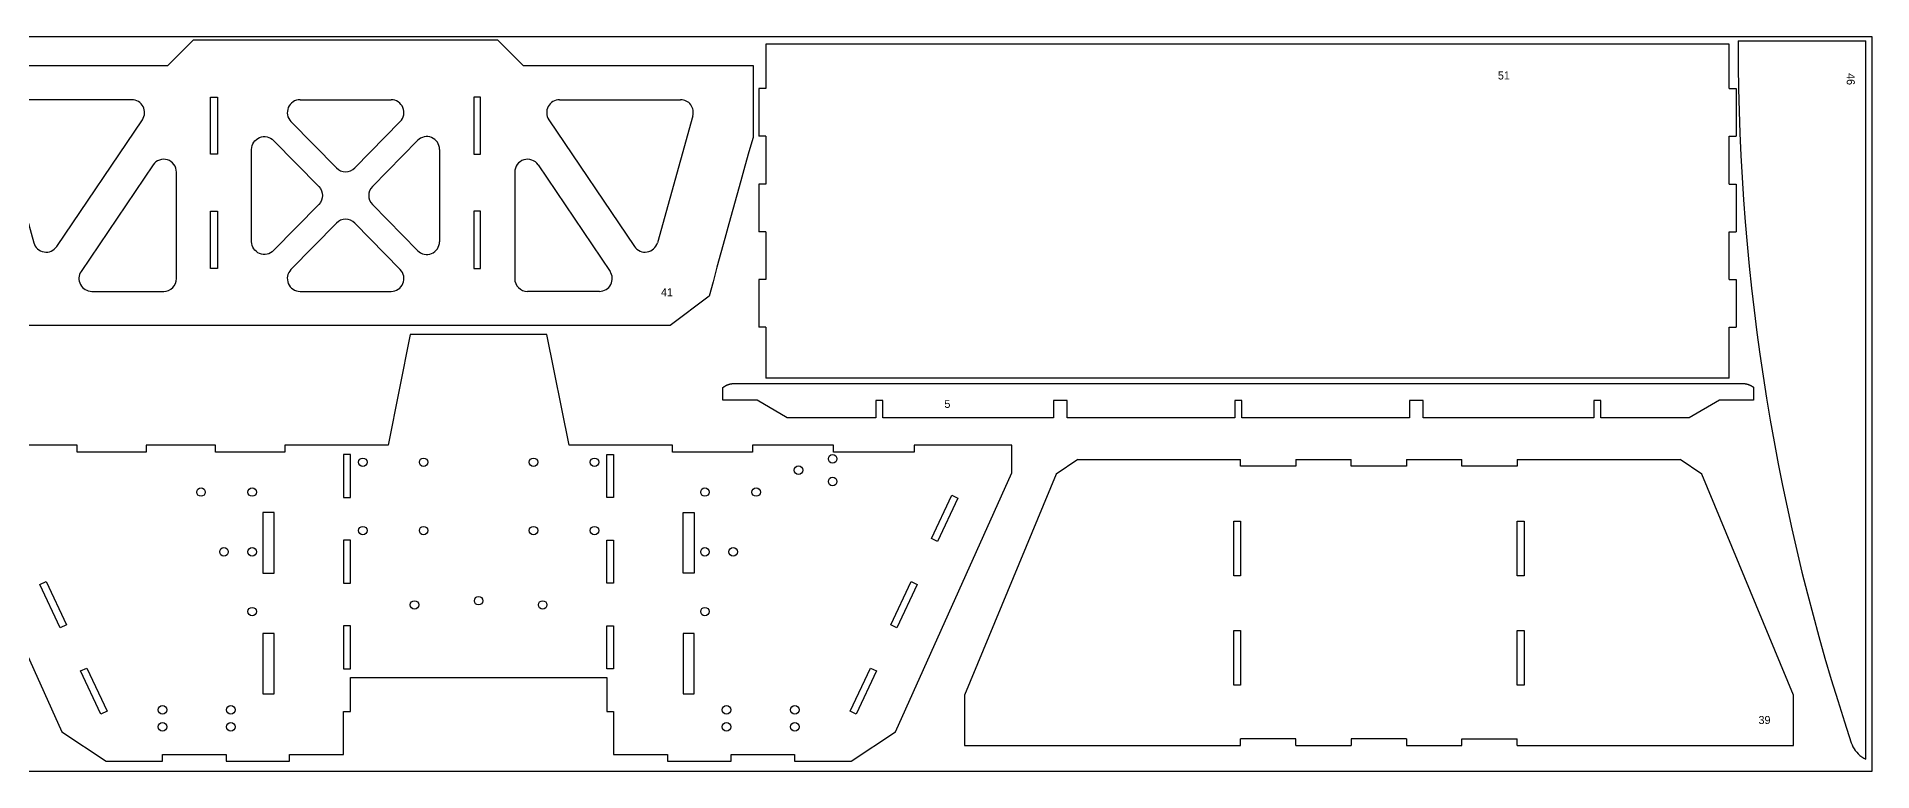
# Model space of a CAD drawing. Header units: inches. Extents: x -955 to -701, y -2062 to -1714.
# Drawn here: x -899.6 to -792.2, y -1949.1 to -1906.1 of the extents above; entities that cross this region are included whole.
import ezdxf

# ---------------------------------------------------------------- set-up
doc = ezdxf.new("R2010")
doc.units = ezdxf.units.IN
doc.header["$LTSCALE"] = 0.1
doc.header["$MEASUREMENT"] = 0
doc.layers.add('cockpit', color=1, linetype='Continuous', lineweight=20)
doc.layers.add('pic', color=1, linetype='Continuous')

msp = doc.modelspace()

# ---------------------------------------------------------------- linework, layer by layer
at = {"color": 7, "linetype": 'Continuous', "lineweight": 25}
for p, q in [((-800.53156, -1906.55023), (-856.93156, -1906.55023)), ((-856.93156, -1906.55023), (-856.93156, -1909.1567)), ((-800.53156, -1909.1567), (-800.53156, -1906.55023)), ((-800.01609, -1906.36873), (-800.01609, -1906.56824)), ((-800.01609, -1906.36873), (-792.53009, -1906.36873)), ((-792.53009, -1948.41405), (-792.53009, -1906.36873)), ((-856.93156, -1909.1567), (-857.33156, -1909.1567)), ((-857.33156, -1909.1567), (-857.33156, -1911.95148)), ((-800.53156, -1909.1567), (-800.13156, -1909.1567)), ((-800.13156, -1909.1567), (-800.13156, -1911.95148)), ((-884.19107, -1909.81239), (-878.86383, -1909.81239)), ((-874.02745, -1909.6558), (-874.02745, -1912.99922)), ((-873.62745, -1909.6558), (-874.02745, -1909.6558)), ((-873.62745, -1912.99922), (-873.62745, -1909.6558)), ((-869.00894, -1909.81239), (-861.9229, -1909.81239)), ((-884.72656, -1911.08751), (-882.06294, -1913.80369)), ((-878.32835, -1911.08751), (-880.99197, -1913.80369)), ((-869.63042, -1910.98222), (-864.61645, -1918.40457)), ((-861.20052, -1910.76405), (-863.27258, -1918.1864)), ((-877.31294, -1912.19442), (-879.96205, -1914.8958)), ((-856.93156, -1911.95148), (-857.33156, -1911.95148)), ((-856.93156, -1911.95148), (-856.93156, -1914.74627)), ((-800.53156, -1914.74627), (-800.53156, -1911.95148)), ((-800.53156, -1911.95148), (-800.13156, -1911.95148)), ((-876.02745, -1912.71954), (-876.02745, -1918.12231)), ((-874.02745, -1912.99922), (-873.62745, -1912.99922)), ((-870.25597, -1913.62909), (-866.04708, -1919.85963)), ((-871.62745, -1914.04891), (-871.62745, -1920.27946)), ((-856.93156, -1914.74627), (-857.33156, -1914.74627)), ((-857.33156, -1914.74627), (-857.33156, -1917.54105)), ((-800.53156, -1914.74627), (-800.13156, -1914.74627)), ((-800.13156, -1914.74627), (-800.13156, -1917.54105)), ((-879.96205, -1915.94605), (-877.31294, -1918.64743)), ((-874.02745, -1916.34263), (-874.02745, -1919.68605)), ((-873.62745, -1916.34263), (-874.02745, -1916.34263)), ((-873.62745, -1919.68605), (-873.62745, -1916.34263)), ((-882.06294, -1917.03815), (-884.72656, -1919.75434)), ((-880.99197, -1917.03815), (-878.32835, -1919.75434)), ((-856.93156, -1917.54105), (-857.33156, -1917.54105)), ((-856.93156, -1917.54105), (-856.93156, -1920.33584)), ((-800.53156, -1920.33584), (-800.53156, -1917.54105)), ((-800.53156, -1917.54105), (-800.13156, -1917.54105)), ((-874.02745, -1919.68605), (-873.62745, -1919.68605)), ((-884.19107, -1921.02946), (-878.86383, -1921.02946)), ((-866.66857, -1921.02946), (-870.87745, -1921.02946)), ((-856.93156, -1920.33584), (-857.33156, -1920.33584)), ((-857.33156, -1920.33584), (-857.33156, -1923.13062)), ((-800.53156, -1920.33584), (-800.13156, -1920.33584)), ((-800.13156, -1920.33584), (-800.13156, -1923.13062)), ((-856.93156, -1923.13062), (-857.33156, -1923.13062)), ((-856.93156, -1923.13062), (-856.93156, -1926.11373)), ((-800.53156, -1926.11373), (-800.53156, -1923.13062)), ((-800.53156, -1923.13062), (-800.13156, -1923.13062)), ((-800.53156, -1926.11373), (-856.93156, -1926.11373)), ((-839.9336, -1931.72998), (-845.29827, -1944.65829)), ((-838.66685, -1930.87084), (-839.9336, -1931.72998)), ((-838.66685, -1930.87084), (-829.1383, -1930.87084)), ((-829.1383, -1931.27084), (-829.1383, -1930.87084)), ((-825.89927, -1931.27084), (-829.1383, -1931.27084)), ((-825.89927, -1930.87084), (-825.89927, -1931.27084)), ((-825.89927, -1930.87084), (-822.65878, -1930.87084)), ((-822.65878, -1931.27084), (-822.65878, -1930.87084)), ((-819.41975, -1931.27084), (-822.65878, -1931.27084)), ((-819.41975, -1930.87084), (-819.41975, -1931.27084)), ((-819.41975, -1930.87084), (-816.17927, -1930.87084)), ((-816.17927, -1931.27084), (-816.17927, -1930.87084)), ((-812.94024, -1931.27084), (-816.17927, -1931.27084)), ((-812.94024, -1930.87084), (-812.94024, -1931.27084)), ((-812.94024, -1930.87084), (-803.41168, -1930.87084)), ((-802.14494, -1931.72998), (-803.41168, -1930.87084)), ((-796.78026, -1944.65829), (-802.14494, -1931.72998)), ((-829.53855, -1934.4723), (-829.1383, -1934.4723)), ((-829.53855, -1937.67375), (-829.53855, -1934.4723)), ((-829.1383, -1934.4723), (-829.1383, -1937.67375)), ((-812.94024, -1937.67375), (-812.94024, -1934.4723)), ((-812.94024, -1934.4723), (-812.53999, -1934.4723)), ((-812.53999, -1934.4723), (-812.53999, -1937.67375)), ((-829.1383, -1937.67375), (-829.53855, -1937.67375)), ((-812.53999, -1937.67375), (-812.94024, -1937.67375)), ((-829.53855, -1940.87521), (-829.1383, -1940.87521)), ((-829.53855, -1944.07666), (-829.53855, -1940.87521)), ((-829.1383, -1940.87521), (-829.1383, -1944.07666)), ((-812.94024, -1944.07666), (-812.94024, -1940.87521)), ((-812.94024, -1940.87521), (-812.53999, -1940.87521)), ((-812.53999, -1940.87521), (-812.53999, -1944.07666)), ((-845.29827, -1944.65829), (-845.29827, -1947.62084)), ((-829.1383, -1944.07666), (-829.53855, -1944.07666)), ((-812.53999, -1944.07666), (-812.94024, -1944.07666)), ((-796.78026, -1947.62084), (-796.78026, -1944.65829)), ((-845.29827, -1947.62084), (-829.13927, -1947.62084)), ((-825.89927, -1947.22084), (-829.13927, -1947.22084)), ((-829.13927, -1947.62084), (-829.13927, -1947.22084)), ((-825.89927, -1947.62084), (-825.89927, -1947.22084)), ((-825.89927, -1947.62084), (-822.65927, -1947.62084)), ((-819.41927, -1947.22084), (-822.65927, -1947.22084)), ((-822.65927, -1947.22084), (-822.65927, -1947.62084)), ((-819.41927, -1947.22084), (-819.41927, -1947.62084)), ((-819.41927, -1947.62084), (-816.17927, -1947.62084)), ((-816.17927, -1947.22084), (-812.93927, -1947.22084)), ((-816.17927, -1947.62084), (-816.17927, -1947.22084)), ((-812.93927, -1947.62084), (-812.93927, -1947.22084)), ((-812.93927, -1947.62084), (-796.78026, -1947.62084))]:
    msp.add_line(p, q, dxfattribs=at)
for points in [[(-905.3764, -1907.81239), (-891.92745, -1907.81239), (-890.42745, -1906.31239), (-872.62745, -1906.31239), (-871.12745, -1907.81239), (-857.67851, -1907.81239), (-857.67851, -1912.01801), (-857.91504, -1912.86202), (-858.15106, -1913.70617), (-858.38656, -1914.55046), (-858.62155, -1915.3949), (-858.85602, -1916.23947), (-859.08998, -1917.08419), (-859.32343, -1917.92906), (-859.55638, -1918.77406), (-859.78881, -1919.6192), (-860.02074, -1920.46448), (-860.25216, -1921.3099), (-862.53819, -1923.02946), (-900.51671, -1923.02946)], [(-904.96316, -1931.65175), (-898.14813, -1946.81748), (-895.54535, -1948.53634), (-892.2415, -1948.53634), (-892.2415, -1948.13634), (-888.52286, -1948.13634), (-888.52286, -1948.53634), (-884.80422, -1948.53634), (-884.80422, -1948.13634), (-881.64222, -1948.13634), (-881.64222, -1945.62837), (-881.24222, -1945.62837), (-881.24222, -1943.63634), (-866.24222, -1943.63634), (-866.24222, -1945.62837), (-865.84222, -1945.62837), (-865.84222, -1948.13634), (-862.68022, -1948.13634), (-862.68022, -1948.53634), (-858.96158, -1948.53634), (-858.96158, -1948.13634), (-855.24294, -1948.13634), (-855.24294, -1948.53634), (-851.93909, -1948.53634), (-849.33631, -1946.81748), (-842.52128, -1931.65175), (-842.52128, -1930.03634), (-848.2415, -1930.03634), (-848.2415, -1930.43634), (-852.97712, -1930.43634), (-852.97712, -1930.03634), (-857.71274, -1930.03634), (-857.71274, -1930.43634), (-862.39277, -1930.43634), (-862.39277, -1930.03634), (-868.44541, -1930.03634), (-869.74222, -1923.56448), (-877.74222, -1923.56448), (-879.03903, -1930.03634), (-885.09166, -1930.03634), (-885.09166, -1930.43634), (-889.14251, -1930.43634), (-889.14251, -1930.03634), (-893.19336, -1930.03634), (-893.19336, -1930.43634), (-897.24422, -1930.43634), (-897.24422, -1930.03634), (-904.96316, -1930.03634)]]:
    msp.add_lwpolyline(points, dxfattribs=at)
for points in [[(-893.42449, -1910.98222, 0.601098018), (-894.04597, -1909.81239), (-901.13201, -1909.81239, 0.496392678), (-901.85439, -1910.76405), (-899.78233, -1918.1864, 0.639294117), (-898.43846, -1918.40457)], [(-887.02745, -1918.12231), (-887.02745, -1912.71954, -0.671717518), (-885.74197, -1912.19442), (-883.09286, -1914.8958, -0.408501759), (-883.09286, -1915.94605), (-885.74197, -1918.64743, -0.671717518)], [(-891.42745, -1914.04891, 0.739691207), (-892.79894, -1913.62909), (-897.00782, -1919.85963, 0.601098018), (-896.38634, -1921.02946), (-892.17745, -1921.02946, 0.414213562), (-891.42745, -1920.27946)]]:
    msp.add_lwpolyline(points, format="xyb", close=True, dxfattribs=at)
for points in [[(-889.42745, -1912.99922), (-889.42745, -1909.6558), (-889.02745, -1909.6558), (-889.02745, -1912.99922)], [(-889.42745, -1919.68605), (-889.42745, -1916.34263), (-889.02745, -1916.34263), (-889.02745, -1919.68605)], [(-850.48086, -1928.4239), (-850.95318, -1928.4239), (-851.42551, -1928.4239), (-851.89784, -1928.4239), (-852.37016, -1928.4239), (-852.84249, -1928.4239), (-853.31482, -1928.4239), (-853.78715, -1928.4239), (-854.25947, -1928.4239), (-854.7318, -1928.4239), (-855.20413, -1928.4239), (-855.67645, -1928.4239), (-857.44322, -1927.40385), (-859.44322, -1927.40385), (-859.44322, -1926.6634), (-859.43902, -1926.65982), (-859.43479, -1926.65626), (-859.43054, -1926.65272), (-859.42627, -1926.6492), (-859.42197, -1926.64571), (-859.41766, -1926.64225), (-859.41332, -1926.6388), (-859.40896, -1926.63538), (-859.40458, -1926.63198), (-859.40018, -1926.62861), (-859.39576, -1926.62526), (-859.39132, -1926.62194), (-859.38686, -1926.61864), (-859.38238, -1926.61536), (-859.37788, -1926.61211), (-859.37336, -1926.60888), (-859.36882, -1926.60568), (-859.36426, -1926.6025), (-859.35969, -1926.59935), (-859.35509, -1926.59622), (-859.35048, -1926.59312), (-859.34585, -1926.59004), (-859.3412, -1926.58699), (-859.33654, -1926.58397), (-859.33185, -1926.58097), (-859.32715, -1926.57799), (-859.32244, -1926.57504), (-859.3177, -1926.57212), (-859.31295, -1926.56922), (-859.30819, -1926.56636), (-859.3034, -1926.56351), (-859.29861, -1926.56069), (-859.29379, -1926.5579), (-859.28897, -1926.55514), (-859.28412, -1926.5524), (-859.27926, -1926.5497), (-859.27439, -1926.54701), (-859.26951, -1926.54436), (-859.26461, -1926.54173), (-859.25969, -1926.53913), (-859.25476, -1926.53656), (-859.24982, -1926.53401), (-859.24487, -1926.5315), (-859.2399, -1926.52901), (-859.23492, -1926.52655), (-859.22993, -1926.52412), (-859.22492, -1926.52171), (-859.21991, -1926.51934), (-859.21488, -1926.51699), (-859.20984, -1926.51467), (-859.20479, -1926.51238), (-859.19972, -1926.51012), (-859.19465, -1926.50789), (-859.18957, -1926.50569), (-859.18447, -1926.50352), (-859.17937, -1926.50137), (-859.17425, -1926.49926), (-859.16913, -1926.49718), (-859.164, -1926.49512), (-859.15885, -1926.4931), (-859.1537, -1926.4911), (-859.14853, -1926.48914), (-859.14335, -1926.4872), (-859.13816, -1926.48529), (-859.13296, -1926.48341), (-859.12774, -1926.48156), (-859.12251, -1926.47973), (-859.11726, -1926.47794), (-859.11201, -1926.47617), (-859.10675, -1926.47443), (-859.10147, -1926.47272), (-859.09618, -1926.47104), (-859.09088, -1926.46939), (-859.08557, -1926.46776), (-859.08026, -1926.46617), (-859.07493, -1926.4646), (-859.06959, -1926.46307), (-859.06424, -1926.46156), (-859.05888, -1926.46008), (-859.05352, -1926.45863), (-859.04814, -1926.45721), (-859.04276, -1926.45582), (-859.03737, -1926.45445), (-859.03197, -1926.45312), (-859.02656, -1926.45182), (-859.02115, -1926.45054), (-859.01573, -1926.44929), (-859.0103, -1926.44808), (-859.00486, -1926.44689), (-858.99942, -1926.44573), (-858.99397, -1926.44461), (-858.98851, -1926.44351), (-858.98305, -1926.44244), (-858.97759, -1926.4414), (-858.97212, -1926.44039), (-858.96664, -1926.43941), (-858.96116, -1926.43846), (-858.95567, -1926.43754), (-858.95018, -1926.43664), (-858.94469, -1926.43578), (-858.93919, -1926.43495), (-858.93369, -1926.43415), (-858.92819, -1926.43338), (-858.92268, -1926.43264), (-858.91717, -1926.43192), (-858.91165, -1926.43124), (-858.90614, -1926.43059), (-858.90062, -1926.42997), (-858.8951, -1926.42938), (-858.88958, -1926.42882), (-858.88406, -1926.42829), (-858.87853, -1926.42778), (-858.87301, -1926.42731), (-858.86748, -1926.42687), (-858.86196, -1926.42646), (-858.85643, -1926.42608), (-858.85091, -1926.42574), (-858.84538, -1926.42542), (-858.83985, -1926.42513), (-858.83433, -1926.42487), (-858.82881, -1926.42465), (-858.82321, -1926.42445), (-858.81761, -1926.42428), (-858.81201, -1926.42414), (-858.80641, -1926.42403), (-858.80081, -1926.42396), (-858.79521, -1926.42391), (-858.78961, -1926.4239), (-799.74362, -1926.4239), (-799.7383, -1926.42391), (-799.73297, -1926.42395), (-799.72764, -1926.42402), (-799.7223, -1926.42412), (-799.71697, -1926.42425), (-799.71163, -1926.42441), (-799.7063, -1926.42459), (-799.70096, -1926.4248), (-799.69562, -1926.42504), (-799.69028, -1926.42531), (-799.68494, -1926.42561), (-799.6796, -1926.42593), (-799.67427, -1926.42629), (-799.66893, -1926.42667), (-799.66359, -1926.42708), (-799.65826, -1926.42751), (-799.65292, -1926.42798), (-799.64759, -1926.42847), (-799.64226, -1926.42899), (-799.63693, -1926.42954), (-799.6316, -1926.43011), (-799.62627, -1926.43072), (-799.62095, -1926.43135), (-799.61563, -1926.43201), (-799.61031, -1926.4327), (-799.605, -1926.43341), (-799.59969, -1926.43415), (-799.59438, -1926.43492), (-799.58907, -1926.43572), (-799.58377, -1926.43655), (-799.57848, -1926.4374), (-799.57319, -1926.43828), (-799.5679, -1926.43919), (-799.56262, -1926.44012), (-799.55734, -1926.44109), (-799.55207, -1926.44208), (-799.54681, -1926.44309), (-799.54155, -1926.44414), (-799.5363, -1926.44521), (-799.53105, -1926.44631), (-799.52581, -1926.44744), (-799.52057, -1926.44859), (-799.51535, -1926.44977), (-799.51013, -1926.45098), (-799.50491, -1926.45222), (-799.49971, -1926.45348), (-799.49451, -1926.45477), (-799.48932, -1926.45609), (-799.48414, -1926.45743), (-799.47897, -1926.4588), (-799.4738, -1926.4602), (-799.46865, -1926.46163), (-799.4635, -1926.46308), (-799.45836, -1926.46456), (-799.45323, -1926.46606), (-799.44812, -1926.4676), (-799.44301, -1926.46916), (-799.43791, -1926.47074), (-799.43282, -1926.47236), (-799.42775, -1926.474), (-799.42268, -1926.47566), (-799.41763, -1926.47736), (-799.41258, -1926.47908), (-799.40755, -1926.48082), (-799.40253, -1926.4826), (-799.39752, -1926.4844), (-799.39251, -1926.48623), (-799.38752, -1926.48809), (-799.38253, -1926.48997), (-799.37755, -1926.49188), (-799.37257, -1926.49382), (-799.36761, -1926.49579), (-799.36266, -1926.49779), (-799.35771, -1926.49981), (-799.35277, -1926.50186), (-799.34785, -1926.50394), (-799.34293, -1926.50604), (-799.33802, -1926.50817), (-799.33313, -1926.51033), (-799.32824, -1926.51251), (-799.32337, -1926.51472), (-799.3185, -1926.51696), (-799.31365, -1926.51922), (-799.3088, -1926.52151), (-799.30397, -1926.52383), (-799.29915, -1926.52617), (-799.29435, -1926.52854), (-799.28955, -1926.53093), (-799.28477, -1926.53335), (-799.28, -1926.5358), (-799.27524, -1926.53827), (-799.27049, -1926.54076), (-799.26576, -1926.54329), (-799.26104, -1926.54583), (-799.25634, -1926.5484), (-799.25165, -1926.551), (-799.24697, -1926.55362), (-799.24231, -1926.55627), (-799.23766, -1926.55894), (-799.23302, -1926.56164), (-799.2284, -1926.56436), (-799.2238, -1926.5671), (-799.21921, -1926.56987), (-799.21463, -1926.57267), (-799.21008, -1926.57548), (-799.20553, -1926.57833), (-799.20101, -1926.58119), (-799.1965, -1926.58408), (-799.192, -1926.58699), (-799.18752, -1926.58993), (-799.18306, -1926.59289), (-799.17862, -1926.59587), (-799.17419, -1926.59888), (-799.16979, -1926.60191), (-799.1654, -1926.60496), (-799.16102, -1926.60804), (-799.15667, -1926.61114), (-799.15233, -1926.61426), (-799.14801, -1926.61741), (-799.14371, -1926.62057), (-799.13943, -1926.62376), (-799.13517, -1926.62697), (-799.13093, -1926.63021), (-799.12671, -1926.63346), (-799.1225, -1926.63674), (-799.11832, -1926.64004), (-799.11416, -1926.64337), (-799.11002, -1926.64671), (-799.11002, -1927.40385), (-801.11002, -1927.40385), (-802.87678, -1928.4239), (-808.05238, -1928.4239), (-808.05238, -1927.4239), (-808.45238, -1927.4239), (-808.45238, -1928.4239), (-818.45238, -1928.4239), (-818.45238, -1927.4239), (-819.25238, -1927.4239), (-819.25238, -1928.4239), (-829.06662, -1928.4239), (-829.06662, -1927.4239), (-829.46662, -1927.4239), (-829.46662, -1928.4239), (-839.28086, -1928.4239), (-839.28086, -1927.4239), (-840.08086, -1927.4239), (-840.08086, -1928.4239), (-850.08086, -1928.4239), (-850.08086, -1927.4239), (-850.48086, -1927.4239)], [(-881.64222, -1933.09263), (-881.24222, -1933.09263), (-881.24222, -1930.58534), (-881.64222, -1930.58534)], [(-866.24222, -1930.58534), (-865.84222, -1930.58534), (-865.84222, -1933.09263), (-866.24222, -1933.09263)], [(-846.04241, -1932.96491), (-845.68051, -1933.13529), (-846.87095, -1935.66386), (-847.23285, -1935.49348)], [(-886.36722, -1937.51634), (-885.71696, -1937.51634), (-885.71696, -1933.97634), (-886.36722, -1933.97634)], [(-861.76747, -1937.51634), (-861.76747, -1933.97634), (-861.11722, -1933.97634), (-861.11722, -1937.51634)], [(-881.64222, -1938.10651), (-881.24222, -1938.10651), (-881.24222, -1935.59923), (-881.64222, -1935.59923)], [(-866.24222, -1935.59923), (-865.84222, -1935.59923), (-865.84222, -1938.10651), (-866.24222, -1938.10651)], [(-899.06115, -1938.02206), (-897.87071, -1940.55063), (-898.23261, -1940.72101), (-899.42305, -1938.19244)], [(-848.42329, -1938.02206), (-848.06139, -1938.19244), (-849.25183, -1940.72101), (-849.61373, -1940.55063)], [(-886.36722, -1944.59634), (-885.71696, -1944.59634), (-885.71696, -1941.05634), (-886.36722, -1941.05634)], [(-881.64222, -1943.12108), (-881.24222, -1943.12108), (-881.24222, -1940.6138), (-881.64222, -1940.6138)], [(-866.24222, -1940.6138), (-865.84222, -1940.6138), (-865.84222, -1943.12108), (-866.24222, -1943.12108)], [(-861.76747, -1944.59634), (-861.11722, -1944.59634), (-861.11722, -1941.05634), (-861.76747, -1941.05634)], [(-896.68027, -1943.0792), (-895.48983, -1945.60777), (-895.85173, -1945.77815), (-897.04217, -1943.24958)], [(-850.80417, -1943.0792), (-850.44227, -1943.24958), (-851.63271, -1945.77815), (-851.99461, -1945.60777)]]:
    msp.add_lwpolyline(points, close=True, dxfattribs=at)
for centre in [(-880.52472, -1931.03634), (-876.95972, -1931.03634), (-870.52472, -1931.03634), (-866.95972, -1931.03634), (-853.01777, -1930.8331), (-855.01178, -1931.49722), (-853.01777, -1932.16134), (-889.99223, -1932.77826), (-886.99223, -1932.77826), (-860.49221, -1932.77826), (-857.49221, -1932.77826), (-880.52472, -1935.03634), (-876.95972, -1935.03634), (-870.52472, -1935.03634), (-866.95972, -1935.03634), (-888.6467, -1936.27826), (-886.99223, -1936.27826), (-860.49221, -1936.27826), (-858.83774, -1936.27826), (-877.49222, -1939.38634), (-873.74222, -1939.13634), (-869.99222, -1939.38634), (-886.99223, -1939.77826), (-860.49221, -1939.77826), (-892.24722, -1945.52234), (-888.24722, -1945.52234), (-859.23722, -1945.52234), (-855.23722, -1945.52234), (-892.24722, -1946.52234), (-888.24722, -1946.52234), (-859.23722, -1946.52234), (-855.23722, -1946.52234)]:
    msp.add_circle(centre, 0.25, dxfattribs=at)
for centre, radius, start, end in [((-670.53009, -1906.56824), 129.486, 180, 198.4123811), ((-884.19107, -1910.56239), 0.75, 90, 224.4402024), ((-878.86383, -1910.56239), 0.75, 315.5597976, 90), ((-869.00894, -1910.56239), 0.75, 90, 214.0399712), ((-861.9229, -1910.56239), 0.75, 344.4021391, 90), ((-876.77745, -1912.71954), 0.75, 0, 135.5597976), ((-870.87745, -1914.04891), 0.75, 34.0399712, 180), ((-881.52745, -1913.27857), 0.75, 224.4402024, 315.5597976), ((-879.42656, -1915.42092), 0.75, 135.5597976, 224.4402024), ((-881.52745, -1917.56328), 0.75, 44.4402024, 135.5597976), ((-876.77745, -1918.12231), 0.75, 224.4402024, 0), ((-863.99496, -1917.98474), 0.75, 214.0399712, 344.4021391), ((-884.19107, -1920.27946), 0.75, 135.5597976, 270), ((-878.86383, -1920.27946), 0.75, 270, 44.4402024), ((-866.66857, -1920.27946), 0.75, 270, 34.0399712), ((-870.87745, -1920.27946), 0.75, 180, 270)]:
    msp.add_arc(centre, radius, start, end, dxfattribs=at)
msp.add_open_spline([(-793.38741, -1947.46693), (-793.33485, -1947.62482), (-793.2562, -1947.77615), (-793.15719, -1947.90989), (-793.05152, -1948.05264), (-792.91973, -1948.17911), (-792.77276, -1948.27882), (-792.69613, -1948.33081), (-792.61462, -1948.37623), (-792.53009, -1948.41405)], degree=3, knots=[0, 0, 0, 0, 0.01268003943, 0.01268003943, 0.01268003943, 0.02623776568, 0.02623776568, 0.02623776568, 0.03323290563, 0.03323290563, 0.03323290563, 0.03323290563], dxfattribs=at)
at = {"layer": 'pic', "color": 1}
msp.add_lwpolyline([(-905.6606, -1949.1234), (-792.1606, -1949.1234), (-792.1606, -1906.1234), (-905.6606, -1906.1234)], close=True, dxfattribs=at)

# ---------------------------------------------------------------- texts
at = {"layer": 'cockpit', "lineweight": 100}
msp.add_text('46', height=0.468379, rotation=270, dxfattribs=at).set_placement((-793.65449, -1908.25598))
for s, height, p in [('41', 0.468379, (-863.06561, -1921.31948)), ('5', 0.46838, (-846.4747, -1927.85213)), ('39', 0.468379, (-798.81816, -1946.35573))]:
    msp.add_text(s, height=height, dxfattribs=at).set_placement(p)
at = {"layer": 'pic', "lineweight": 100}
msp.add_text('51', height=0.468379, dxfattribs=at).set_placement((-814.07787, -1908.62704))

doc.saveas('drawing.dxf')
